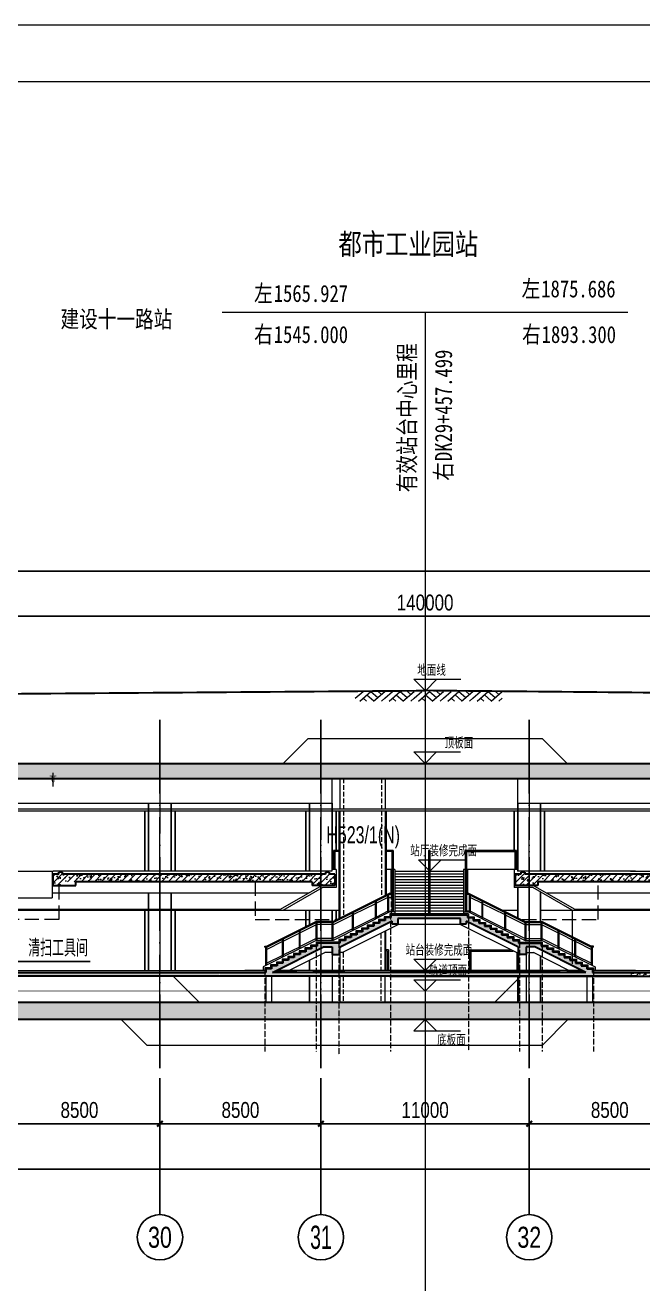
# Model space of a CAD drawing. Extents: x 4 to 13611208, y -605838 to 574722.
# Drawn here: x 13352782 to 13385392, y -360409 to -293907 of the extents above; entities that cross this region are included whole.
import ezdxf
from ezdxf.enums import TextEntityAlignment as Align

# ---------------------------------------------------------------- set-up
doc = ezdxf.new("R2010")
doc.units = 0
doc.header["$LTSCALE"] = 1000
doc.header["$MEASUREMENT"] = 0
for name, pattern in [('_虚线L', [0.375, 0.25, -0.125]), ('ACAD_ISO10W100', [18.5, 12, -3, 0.5, -3]), ('CONTINOUS', [0]), ('DASH', [0.35, 0.25, -0.1]), ('DASHDOT', [40, 30, -5, 0, -5]), ('DOTE', [2.42, 2, -0.2, 0.02, -0.2])]:
    doc.linetypes.add(name, pattern=pattern)
for name, color, linetype, lineweight in [('1-WALL-砼', 8, 'Continuous', 30), ('1-其他', 14, 'Continuous', 5), ('1-填充', 8, 'Continuous', 5), ('1-开孔', 7, 'Continuous', 5), ('1-扶梯', 8, 'Continuous', 5), ('1-标注（主体内标注）', 8, 'Continuous', 5), ('1-栏杆其他', 8, 'Continuous', 5), ('1-楼梯', 7, 'CONTINOUS', 5), ('1-离壁墙', 8, 'Continuous', 5), ('1-线路', 8, 'ACAD_ISO10W100', 5), ('1-结构梁', 8, 'Continuous', 5), ('1-装修', 8, 'Continuous', 5), ('1-预埋件', 8, 'Continuous', 5), ('COLUMN', 8, 'Continuous', 5), ('DIM_ELEV', 3, 'Continuous', 5), ('DOTE', 14, 'DOTE', 5), ('PUB_TITLE', 8, 'Continuous', 5), ('人防预埋吊钩', 1, 'CONTINOUS', 5), ('挡烟垂壁', 4, 'DASH', 5), ('玻璃', 114, 'Continuous', 5)]:
    doc.layers.add(name, color=color, linetype=linetype, lineweight=lineweight)
for name, color, linetype in [('AXIS', 3, 'Continuous'), ('AXIS_TEXT', 7, 'Continuous'), ('DIM_LEAD', 3, 'Continuous'), ('PUB_TEXT', 8, 'Continuous')]:
    doc.layers.add(name, color=color, linetype=linetype)
doc.styles.add('C', font='HZTXT_E', dxfattribs={"width": 0.7, "bigfont": 'HZTXT'})
doc.styles.add('C_T3', font='fsdb_e.shx', dxfattribs={"width": 0.8, "bigfont": 'hzdx.shx'})
doc.styles.add('COMPLEX', font='hztxt_e.shx', dxfattribs={"width": 0.6, "bigfont": 'HZTXT.shx'})
doc.styles.add('黑体', font='simhei.ttf', dxfattribs={"width": 0.8})
doc.dimstyles.new('_TCH_ARCH&&300', dxfattribs={"dimtxt": 840, "dimasz": 300, "dimexe": 300, "dimexo": 600, "dimgap": 300, "dimtad": 1, "dimdec": 0, "dimzin": 0, "dimdsep": 46, "dimtxsty": 'C_T3', "dimblk": 'ARCHTICK', "dimcen": 0.09, "dimclrd": 3, "dimclre": 3, "dimclrt": 3, "dimadec": 4, "dimazin": 2, "dimtfac": 1, "dimtdec": 0, "dimtix": 1, "dimtmove": 2, "dimatfit": 3, "dimfxl": 1, "dimtolj": 1, "dimtzin": 0, "dimarcsym": 0})
pattern_1 = [(45, (0, 0), (-530.330086, 530.330086), []), (50, (0, 0), (2151.78055, -188.2564), [225, -2475]), (355, (0, 0), (-416.254, 2256.5764), [180, -1980]), (100.4514, (179.3, -15.7), (1735.52815, 2068.31863), [191.22057, -2103.42634]), (46.1842, (0, 600), (3201.72315, -496.55704), [337.5, -3712.5]), (96.6356, (266.8, 558.6), (2803.9881, 2922.3536), [286.8309, -3155.139]), (351.1842, (0, 600), (2803.9858, 2922.3558), [270, -2970]), (21, (300, 450), (1790.72116, -1207.85667), [225, -2475]), (326, (300, 450), (729.946, 2175.45014), [180, -1980]), (71.4514, (449.2, 349.3), (2520.6679, 967.5915), [191.22057, -2103.42634]), (37.5, (0, 0), (36.479566, 998.68156), [0, -1956, 0, -2010, 0, -1987.5]), (7.5, (0, 0), (789.20861, 1183.235136), [0, -1146, 0, -1911, 0, -757.5]), (327.5, (-669, 0), (1601.46731, -67.664615), [0, -750, 0, -2340, 0, -3105]), (317.5, (-969, 0), (1749.55851, 300.31495), [0, -975, 0, -1554, 0, -2205])]
pattern_2 = [(45, (0, 0), (-176.7766953, 176.7766953), []), (50, (0, 0), (717.260183, -62.752135), [75, -825]), (355, (0, 0), (-138.751334, 752.192134), [60, -660]), (100.4514, (59.8, -5.2), (578.50938, 689.439542), [63.74019, -701.142112]), (46.1842, (0, 200), (1067.24105, -165.519014), [112.5, -1237.5]), (96.6356, (88.9, 186.2), (934.662706, 974.11787), [95.61029, -1051.713]), (351.1842, (0, 200), (934.661945, 974.1186), [90, -990]), (21, (100, 150), (596.907052, -402.61889), [75, -825]), (326, (100, 150), (243.31533, 725.150045), [60, -660]), (71.4514, (149.74, 116.45), (840.22263, 322.530497), [63.74019, -701.142112]), (37.5, (0, 0), (12.1598553, 332.893854), [0, -652, 0, -670, 0, -662.5]), (7.5, (0, 0), (263.069537, 394.411712), [0, -382, 0, -637, 0, -252.5]), (327.5, (-223, 0), (533.822436, -22.554872), [0, -250, 0, -780, 0, -1035]), (317.5, (-323, 0), (583.18617, 100.104982), [0, -325, 0, -518, 0, -735])]

# ---------------------------------------------------------------- blocks, each defined once
blk = doc.blocks.new('A$C16B82DF2')
at = {"layer": '1-预埋件'}
blk.add_line((175, 0), (175, 734), dxfattribs=at)
at = {"layer": '人防预埋吊钩', "ltscale": 0.025}
blk.add_lwpolyline([(349, 561, 30, 30, 0), (230, 561, 30, 30, 0), (230, 287, 25, 25, -1), (119, 287, 30, 30, 0), (119, 561, 30, 30, 0), (0, 561, 30, 30, 0)], format="xyseb", dxfattribs=at)
blk = doc.blocks.new('_ArchTick')
at = {"color": 0, "linetype": 'ByBlock', "const_width": 0.4}
blk.add_lwpolyline([(-0.5, -0.5), (0.5, 0.5)], dxfattribs=at)
blk = doc.blocks.new('*D1400')
at = {"layer": 'AXIS', "color": 3, "lineweight": -2}
for p, q in [((13121697, -329857), (13121697, -322460)), ((13473697, -329857), (13473697, -322460)), ((13121697, -322760), (13473697, -322760))]:
    blk.add_line(p, q, dxfattribs=at)
at = {"layer": 'AXIS', "color": 3, "lineweight": -2, "xscale": 300, "yscale": 300, "zscale": 300, "rotation": 180}
blk.add_blockref('_ArchTick', (13121697, -322760), dxfattribs=at)
at = {"layer": 'AXIS', "color": 3, "lineweight": -2, "xscale": 300, "yscale": 300, "zscale": 300}
blk.add_blockref('_ArchTick', (13473697, -322760), dxfattribs=at)
at = {"layer": 'AXIS', "color": 3, "insert": (13297697, -322040), "char_height": 840, "attachment_point": 5, "style": 'C_T3'}
blk.add_mtext('\\A1;352000', dxfattribs=at)
blk = doc.blocks.new('*D1406')
at = {"layer": 'AXIS', "color": 3, "lineweight": -2}
for p, q in [((13303897, -330457), (13303897, -324838)), ((13303897, -325138), (13443897, -325138)), ((13443897, -330457), (13443897, -324838))]:
    blk.add_line(p, q, dxfattribs=at)
at = {"layer": 'AXIS', "color": 3, "lineweight": -2, "xscale": 300, "yscale": 300, "zscale": 300, "rotation": 180}
blk.add_blockref('_ArchTick', (13303897, -325138), dxfattribs=at)
at = {"layer": 'AXIS', "color": 3, "lineweight": -2, "xscale": 300, "yscale": 300, "zscale": 300}
blk.add_blockref('_ArchTick', (13443897, -325138), dxfattribs=at)
at = {"layer": 'AXIS', "color": 3, "insert": (13373897, -324418), "char_height": 840, "attachment_point": 5, "style": 'C_T3'}
blk.add_mtext('\\A1;140000', dxfattribs=at)
blk = doc.blocks.new('*D1437')
at = {"layer": 'AXIS', "color": 3, "lineweight": -2}
for p, q in [((13351397, -350149), (13351397, -352249)), ((13359897, -350149), (13359897, -352249)), ((13351397, -351949), (13359897, -351949))]:
    blk.add_line(p, q, dxfattribs=at)
at = {"layer": 'AXIS', "color": 3, "lineweight": -2, "xscale": 300, "yscale": 300, "zscale": 300, "rotation": 180}
blk.add_blockref('_ArchTick', (13351397, -351949), dxfattribs=at)
at = {"layer": 'AXIS', "color": 3, "lineweight": -2, "xscale": 300, "yscale": 300, "zscale": 300}
blk.add_blockref('_ArchTick', (13359897, -351949), dxfattribs=at)
at = {"layer": 'AXIS', "color": 3, "insert": (13355647, -351229), "char_height": 840, "attachment_point": 5, "style": 'C_T3'}
blk.add_mtext('\\A1;8500', dxfattribs=at)
blk = doc.blocks.new('*D1438')
at = {"layer": 'AXIS', "color": 3, "lineweight": -2}
for p, q in [((13359897, -350149), (13359897, -352249)), ((13368397, -350149), (13368397, -352249)), ((13359897, -351949), (13368397, -351949))]:
    blk.add_line(p, q, dxfattribs=at)
at = {"layer": 'AXIS', "color": 3, "lineweight": -2, "xscale": 300, "yscale": 300, "zscale": 300, "rotation": 180}
blk.add_blockref('_ArchTick', (13359897, -351949), dxfattribs=at)
at = {"layer": 'AXIS', "color": 3, "lineweight": -2, "xscale": 300, "yscale": 300, "zscale": 300}
blk.add_blockref('_ArchTick', (13368397, -351949), dxfattribs=at)
at = {"layer": 'AXIS', "color": 3, "insert": (13364147, -351229), "char_height": 840, "attachment_point": 5, "style": 'C_T3'}
blk.add_mtext('\\A1;8500', dxfattribs=at)
blk = doc.blocks.new('*D1439')
at = {"layer": 'AXIS', "color": 3, "lineweight": -2}
for p, q in [((13368397, -350149), (13368397, -352249)), ((13379397, -350149), (13379397, -352249)), ((13368397, -351949), (13379397, -351949))]:
    blk.add_line(p, q, dxfattribs=at)
at = {"layer": 'AXIS', "color": 3, "lineweight": -2, "xscale": 300, "yscale": 300, "zscale": 300, "rotation": 180}
blk.add_blockref('_ArchTick', (13368397, -351949), dxfattribs=at)
at = {"layer": 'AXIS', "color": 3, "lineweight": -2, "xscale": 300, "yscale": 300, "zscale": 300}
blk.add_blockref('_ArchTick', (13379397, -351949), dxfattribs=at)
at = {"layer": 'AXIS', "color": 3, "insert": (13373897, -351229), "char_height": 840, "attachment_point": 5, "style": 'C_T3'}
blk.add_mtext('\\A1;11000', dxfattribs=at)
blk = doc.blocks.new('*D1440')
at = {"layer": 'AXIS', "color": 3, "lineweight": -2}
for p, q in [((13379397, -350149), (13379397, -352249)), ((13387897, -350149), (13387897, -352249)), ((13379397, -351949), (13387897, -351949))]:
    blk.add_line(p, q, dxfattribs=at)
at = {"layer": 'AXIS', "color": 3, "lineweight": -2, "xscale": 300, "yscale": 300, "zscale": 300, "rotation": 180}
blk.add_blockref('_ArchTick', (13379397, -351949), dxfattribs=at)
at = {"layer": 'AXIS', "color": 3, "lineweight": -2, "xscale": 300, "yscale": 300, "zscale": 300}
blk.add_blockref('_ArchTick', (13387897, -351949), dxfattribs=at)
at = {"layer": 'AXIS', "color": 3, "insert": (13383647, -351229), "char_height": 840, "attachment_point": 5, "style": 'C_T3'}
blk.add_mtext('\\A1;8500', dxfattribs=at)
blk = doc.blocks.new('*D1453')
at = {"layer": 'AXIS', "color": 3, "lineweight": -2}
for p, q in [((13121697, -350149), (13121697, -354649)), ((13473697, -350149), (13473697, -354649)), ((13121697, -354349), (13473697, -354349))]:
    blk.add_line(p, q, dxfattribs=at)
at = {"layer": 'AXIS', "color": 3, "lineweight": -2, "xscale": 300, "yscale": 300, "zscale": 300, "rotation": 180}
blk.add_blockref('_ArchTick', (13121697, -354349), dxfattribs=at)
at = {"layer": 'AXIS', "color": 3, "lineweight": -2, "xscale": 300, "yscale": 300, "zscale": 300}
blk.add_blockref('_ArchTick', (13473697, -354349), dxfattribs=at)
at = {"layer": 'AXIS', "color": 3, "insert": (13297697, -353629), "char_height": 840, "attachment_point": 5, "style": 'C_T3'}
blk.add_mtext('\\A1;352000', dxfattribs=at)
blk = doc.blocks.new('_AXISO')
blk.add_circle((0, 0), 0.5)
at = {"layer": 'AXIS_TEXT', "style": 'COMPLEX', "width": 1.041667}
blk.add_attdef('A', text='', height=0.56, dxfattribs=at).set_placement((-0.25, -0.28), (0.25, -0.28), align=Align.FIT)
blk = doc.blocks.new('$LinePat$素土夯实')
at = {"color": 0}
for p, q in [((0, -210), (210, 0)), ((120, -300), (420, 0)), ((420, 0), (608, -188)), ((495, -300), (795, 0)), ((615, 0), (705, -90)), ((210, -210), (300, -300)), ((315, -105), (502, -293)), ((705, -300), (795, -210))]:
    blk.add_line(p, q, dxfattribs=at)

msp = doc.modelspace()

# ---------------------------------------------------------------- hatches: boundary and pattern name
at = {"layer": '1-填充'}
h = msp.add_hatch(dxfattribs=at)
h.set_pattern_fill('钢筋混凝土', color=256, scale=100, style=0)
h.set_pattern_definition(pattern_2)
h.paths.add_polyline_path([(13472857.3, -332911.1), (13231757.3, -332911.1), (13231757.3, -333711.1), (13472857.3, -333711.1)])
h = msp.add_hatch(dxfattribs=at)
h.set_pattern_fill('钢筋混凝土', color=256, scale=300, style=0)
h.set_pattern_definition(pattern_1)
h.paths.add_polyline_path([(13354215.1, -338759.1), (13354017.2, -338759.1), (13354017.2, -338659.1), (13354215.1, -338659.1)])
h = msp.add_hatch(dxfattribs=at)
h.set_pattern_fill('钢筋混凝土', color=256, scale=100, style=0)
h.set_pattern_definition(pattern_2)
h.paths.add_polyline_path([(13354257.3, -338761.1), (13354257.3, -339361.1), (13354717.3, -339361.1), (13354717.3, -339161.1), (13359857.3, -339161.1), (13359857.3, -338761.1)])
h = msp.add_hatch(dxfattribs=at)
h.set_pattern_fill('钢筋混凝土', color=256, scale=100, style=0)
h.set_pattern_definition(pattern_2)
h.paths.add_polyline_path([(13354757.3, -338761.1), (13354559.4, -338761.1), (13354559.4, -338661.1), (13354757.3, -338661.1)])
h = msp.add_hatch(dxfattribs=at)
h.set_pattern_fill('钢筋混凝土', color=256, scale=100, style=0)
h.set_pattern_definition(pattern_2)
h.paths.add_polyline_path([(13359897.3, -339161.1), (13364385.4, -339161.1), (13364385.4, -338761.1), (13359897.3, -338761.1)])
h = msp.add_hatch(dxfattribs=at)
h.set_pattern_fill('钢筋混凝土', color=256, scale=100, style=0)
h.set_pattern_definition(pattern_2)
h.paths.add_polyline_path([(13368527.3, -338761.1), (13364385.4, -338761.1), (13364385.4, -339161.1), (13367937.3, -339161.1), (13367937.3, -339361.1), (13368537.3, -339361.1)])
edge = h.paths.add_edge_path()
edge.add_arc((13369087.8, -338333.4), 430.6, 263.403649, 276.596351, ccw=False)
edge.add_line((13369038.4, -338761.1), (13368527.3, -338761.1))
edge.add_line((13368527.3, -338761.1), (13368537.3, -339361.1))
edge.add_line((13368537.3, -339361.1), (13369137.3, -339361.1))
edge.add_line((13369137.3, -339361.1), (13369137.3, -338761.1))
h = msp.add_hatch(dxfattribs=at)
h.set_pattern_fill('钢筋混凝土', color=256, scale=100, style=0)
h.set_pattern_definition(pattern_2)
h.paths.add_polyline_path([(13368637.3, -338661.1), (13368837.3, -338661.1), (13368837.3, -338761.1), (13368637.3, -338761.1)])
h = msp.add_hatch(dxfattribs=at)
h.set_pattern_fill('钢筋混凝土', color=256, scale=100, style=0)
h.set_pattern_definition(pattern_2)
h.paths.add_polyline_path([(13384998.8, -339161.1), (13384998.8, -338761.1), (13378657.3, -338761.1), (13378657.3, -339361.1), (13379907.3, -339361.1), (13379907.3, -339161.1)])
h = msp.add_hatch(dxfattribs=at)
h.set_pattern_fill('钢筋混凝土', color=256, scale=300, style=0)
h.set_pattern_definition(pattern_1)
h.paths.add_polyline_path([(13379157.2, -338659.1), (13378957.2, -338659.1), (13378957.2, -338759.1), (13379157.2, -338759.1)])
h = msp.add_hatch(dxfattribs=at)
h.set_pattern_fill('钢筋混凝土', color=256, scale=100, style=0)
h.set_pattern_definition(pattern_2)
h.paths.add_polyline_path([(13379157.3, -338661.1), (13378957.3, -338661.1), (13378957.3, -338761.1), (13379157.3, -338761.1)])
h = msp.add_hatch(dxfattribs=at)
h.set_pattern_fill('钢筋混凝土', color=256, scale=100, style=0)
h.set_pattern_definition(pattern_2)
h.paths.add_polyline_path([(13387897.3, -339161.1), (13387897.3, -338761.1), (13384748.8, -338761.1), (13384748.8, -339161.1)])
h = msp.add_hatch(dxfattribs=at)
h.set_pattern_fill('钢筋混凝土', color=256, scale=100, style=0)
h.set_pattern_definition(pattern_2)
h.paths.add_polyline_path([(13379232.3, -342611.1), (13379685.1, -342611.1), (13382385.1, -343961.1), (13382732.3, -343961.1), (13382732.3, -343761.1), (13382432.3, -343761.1), (13382432.3, -343611.1), (13382132.3, -343611.1), (13382132.3, -343461.1), (13381832.3, -343461.1), (13381832.3, -343311.1), (13381532.3, -343311.1), (13381532.3, -343161.1), (13381232.3, -343161.1), (13381232.3, -343011.1), (13380932.3, -343011.1), (13380932.3, -342861.1), (13380632.3, -342861.1), (13380632.3, -342711.1), (13380332.3, -342711.1), (13380332.3, -342561.1), (13380032.3, -342561.1), (13380032.3, -342411.1), (13378832.3, -342411.1), (13378832.3, -342261.1), (13378532.3, -342261.1), (13378532.3, -342111.1), (13378232.3, -342111.1), (13378232.3, -341961.1), (13377932.3, -341961.1), (13377932.3, -341811.1), (13377632.3, -341811.1), (13377632.3, -341661.1), (13377332.3, -341661.1), (13377332.3, -341511.1), (13377032.3, -341511.1), (13377032.3, -341361.1), (13376732.3, -341361.1), (13376732.3, -341211.1), (13376432.3, -341211.1), (13376432.3, -341061.1), (13376132.3, -341061.1), (13376132.3, -340911.1), (13372092.3, -340911.1), (13372092.3, -341061.1), (13371792.3, -341061.1), (13371792.3, -341211.1), (13371492.3, -341211.1), (13371492.3, -341361.1), (13371192.3, -341361.1), (13371192.3, -341511.1), (13370892.3, -341511.1), (13370892.3, -341661.1), (13370592.3, -341661.1), (13370592.3, -341811.1), (13370292.3, -341811.1), (13370292.3, -341961.1), (13369992.3, -341961.1), (13369992.3, -342111.1), (13369692.3, -342111.1), (13369692.3, -342261.1), (13369392.3, -342261.1), (13369392.3, -342411.1), (13368192.3, -342411.1), (13368192.3, -342561.1), (13367892.3, -342561.1), (13367892.3, -342711.1), (13367592.3, -342711.1), (13367592.3, -342861.1), (13367292.3, -342861.1), (13367292.3, -343011.1), (13366992.3, -343011.1), (13366992.3, -343161.1), (13366692.3, -343161.1), (13366692.3, -343311.1), (13366392.3, -343311.1), (13366392.3, -343461.1), (13366092.3, -343461.1), (13366092.3, -343611.1), (13365792.3, -343611.1), (13365792.3, -343761.1), (13365492.3, -343761.1), (13365492.3, -343961.1), (13365839.5, -343961.1), (13368539.5, -342611.1), (13368992.3, -342611.1), (13368992.3, -343011.1), (13369392.3, -343011.1), (13369392.3, -342611.1), (13369439.5, -342611.1), (13372162.3, -341249.7), (13372162.3, -341411.1), (13372462.3, -341411.1), (13372462.3, -341111.1), (13375762.3, -341111.1), (13375762.3, -341411.1), (13376062.3, -341411.1), (13376062.3, -341249.7), (13378785.1, -342611.1), (13378832.3, -342611.1), (13378832.3, -343011.1), (13379232.3, -343011.1)])
h = msp.add_hatch(dxfattribs=at)
h.set_pattern_fill('钢筋混凝土', color=256, scale=100, style=0)
h.set_pattern_definition(pattern_2)
h.paths.add_polyline_path([(13343526.8, -343961.1), (13343526.8, -344161.1), (13363009.7, -344161.1), (13363009.7, -343961.1)])
h = msp.add_hatch(dxfattribs=at)
h.set_pattern_fill('钢筋混凝土', color=256, scale=100, style=0)
h.set_pattern_definition(pattern_2)
h.paths.add_polyline_path([(13384770.2, -343961.1), (13382767.3, -343961.1), (13371817.3, -343961.1), (13365874.5, -343961.1), (13363049.7, -343961.1), (13363049.7, -344161.1), (13369217.3, -344161.1), (13384770.2, -344161.1)])
h = msp.add_hatch(dxfattribs=at)
h.set_pattern_fill('钢筋混凝土', color=256, scale=100, style=0)
h.set_pattern_definition(pattern_2)
h.paths.add_polyline_path([(13396397.3, -344161.1), (13396397.3, -343961.1), (13384770.2, -343961.1), (13384770.2, -344161.1)])
h = msp.add_hatch(dxfattribs=at)
h.set_pattern_fill('钢筋混凝土', color=256, scale=100, style=0)
h.set_pattern_definition(pattern_2)
h.paths.add_polyline_path([(13460397.3, -345551.1), (13262797.3, -345551.1), (13262797.3, -346451.1), (13458152, -346451.1), (13459197.3, -347931.1), (13465797.3, -347931.1), (13465797.3, -349551.1), (13472897.3, -349551.1), (13472897.3, -348251.1), (13472397.3, -348551.1), (13467297.3, -348551.1), (13466797.3, -348251.1), (13466797.3, -346931.1), (13460397.3, -346931.1)])

# ---------------------------------------------------------------- linework, layer by layer
at = {"color": 0, "const_width": 100}
for points in [[(13170347.3, -330619.1), (13373897.3, -329071.1)], [(13475255.6, -330011.1), (13473697.3, -330011.1), (13373897.3, -329058.6)]]:
    msp.add_lwpolyline(points, dxfattribs=at)
at = {"layer": '1-WALL-砼'}
for p, q in [((13231797.3, -332911.1), (13473697.3, -332911.1)), ((13230197.3, -333711.1), (13472897.3, -333711.1)), ((13354257.3, -339361.1), (13354257.3, -338761.1)), ((13354557.3, -338761.1), (13354257.3, -338761.1)), ((13354557.3, -338761.1), (13354557.3, -338661.1)), ((13354757.3, -338661.1), (13354557.3, -338661.1)), ((13354757.3, -338761.1), (13354757.3, -338661.1)), ((13368637.3, -338761.1), (13354757.3, -338761.1)), ((13355457.3, -339361.1), (13355457.3, -339161.1)), ((13367937.3, -339161.1), (13355457.3, -339161.1)), ((13367937.3, -339161.1), (13367937.3, -339361.1)), ((13368837.3, -338661.1), (13368637.3, -338661.1)), ((13368637.3, -338661.1), (13368637.3, -338761.1)), ((13368837.3, -338661.1), (13368837.3, -338761.1)), ((13369137.3, -338761.1), (13368837.3, -338761.1)), ((13369137.3, -338761.1), (13369137.3, -339361.1)), ((13378957.3, -338761.1), (13378657.3, -338761.1)), ((13378657.3, -338761.1), (13378657.3, -339361.1)), ((13379157.3, -338661.1), (13378957.3, -338661.1)), ((13378957.3, -338661.1), (13378957.3, -338761.1)), ((13379157.3, -338661.1), (13379157.3, -338761.1)), ((13384998.8, -338761.1), (13379157.3, -338761.1)), ((13387897.3, -339161.1), (13379857.3, -339161.1)), ((13379857.3, -339161.1), (13379857.3, -339361.1)), ((13394037.3, -338761.1), (13384748.8, -338761.1)), ((13354257.3, -339361.1), (13355457.3, -339361.1)), ((13369137.3, -339361.1), (13367937.3, -339361.1)), ((13379857.3, -339361.1), (13378657.3, -339361.1)), ((13372092.3, -341061.1), (13371792.3, -341061.1)), ((13371792.3, -341061.1), (13371792.3, -341211.1)), ((13372092.3, -340911.1), (13376132.3, -340911.1)), ((13372092.3, -340911.1), (13372092.3, -341061.1)), ((13375762.3, -341111.1), (13372462.3, -341111.1)), ((13372462.3, -341111.1), (13372462.3, -341411.1)), ((13375762.3, -341411.1), (13375762.3, -341111.1)), ((13376132.3, -340911.1), (13376132.3, -341061.1)), ((13376132.3, -341061.1), (13376432.3, -341061.1)), ((13376432.3, -341061.1), (13376432.3, -341211.1)), ((13372162.3, -341249.7), (13369439.5, -342611.1)), ((13370592.3, -341811.1), (13370292.3, -341811.1)), ((13370292.3, -341811.1), (13370292.3, -341961.1)), ((13370892.3, -341661.1), (13370592.3, -341661.1)), ((13370592.3, -341661.1), (13370592.3, -341811.1)), ((13371192.3, -341511.1), (13370892.3, -341511.1)), ((13370892.3, -341511.1), (13370892.3, -341661.1)), ((13371492.3, -341361.1), (13371192.3, -341361.1)), ((13371192.3, -341361.1), (13371192.3, -341511.1)), ((13371792.3, -341211.1), (13371492.3, -341211.1)), ((13371492.3, -341211.1), (13371492.3, -341361.1)), ((13372162.3, -341411.1), (13372162.3, -341249.7)), ((13372462.3, -341411.1), (13372162.3, -341411.1)), ((13376062.3, -341411.1), (13375762.3, -341411.1)), ((13378785.1, -342611.1), (13376062.3, -341249.7)), ((13376062.3, -341249.7), (13376062.3, -341411.1)), ((13376432.3, -341211.1), (13376732.3, -341211.1)), ((13376732.3, -341211.1), (13376732.3, -341361.1)), ((13376732.3, -341361.1), (13377032.3, -341361.1)), ((13377032.3, -341361.1), (13377032.3, -341511.1)), ((13377032.3, -341511.1), (13377332.3, -341511.1)), ((13377332.3, -341511.1), (13377332.3, -341661.1)), ((13377332.3, -341661.1), (13377632.3, -341661.1)), ((13377632.3, -341661.1), (13377632.3, -341811.1)), ((13377632.3, -341811.1), (13377932.3, -341811.1)), ((13377932.3, -341811.1), (13377932.3, -341961.1)), ((13369392.3, -342411.1), (13368192.3, -342411.1)), ((13368192.3, -342411.1), (13368192.3, -342561.1)), ((13369692.3, -342261.1), (13369392.3, -342261.1)), ((13369392.3, -342261.1), (13369392.3, -342411.1)), ((13369992.3, -342111.1), (13369692.3, -342111.1)), ((13369692.3, -342111.1), (13369692.3, -342261.1)), ((13370292.3, -341961.1), (13369992.3, -341961.1)), ((13369992.3, -341961.1), (13369992.3, -342111.1)), ((13377932.3, -341961.1), (13378232.3, -341961.1)), ((13378232.3, -341961.1), (13378232.3, -342111.1)), ((13378232.3, -342111.1), (13378532.3, -342111.1)), ((13378532.3, -342111.1), (13378532.3, -342261.1)), ((13378532.3, -342261.1), (13378832.3, -342261.1)), ((13378832.3, -342261.1), (13378832.3, -342411.1)), ((13378832.3, -342411.1), (13380032.3, -342411.1)), ((13380032.3, -342411.1), (13380032.3, -342561.1)), ((13365839.5, -343961.1), (13368539.5, -342611.1)), ((13367292.3, -343011.1), (13366992.3, -343011.1)), ((13366992.3, -343011.1), (13366992.3, -343161.1)), ((13367592.3, -342861.1), (13367292.3, -342861.1)), ((13367292.3, -342861.1), (13367292.3, -343011.1)), ((13367892.3, -342711.1), (13367592.3, -342711.1)), ((13367592.3, -342711.1), (13367592.3, -342861.1)), ((13368192.3, -342561.1), (13367892.3, -342561.1)), ((13367892.3, -342561.1), (13367892.3, -342711.1)), ((13368539.5, -342611.1), (13368992.3, -342611.1)), ((13368992.3, -342611.1), (13368992.3, -343011.1)), ((13368992.3, -343011.1), (13369392.3, -343011.1)), ((13369392.3, -343011.1), (13369392.3, -342611.1)), ((13369392.3, -342611.1), (13369439.5, -342611.1)), ((13378832.3, -342611.1), (13378785.1, -342611.1)), ((13378832.3, -343011.1), (13378832.3, -342611.1)), ((13379232.3, -343011.1), (13378832.3, -343011.1)), ((13379685.1, -342611.1), (13379232.3, -342611.1)), ((13379232.3, -342611.1), (13379232.3, -343011.1)), ((13382385.1, -343961.1), (13379685.1, -342611.1)), ((13380032.3, -342561.1), (13380332.3, -342561.1)), ((13380332.3, -342561.1), (13380332.3, -342711.1)), ((13380332.3, -342711.1), (13380632.3, -342711.1)), ((13380632.3, -342711.1), (13380632.3, -342861.1)), ((13380632.3, -342861.1), (13380932.3, -342861.1)), ((13380932.3, -342861.1), (13380932.3, -343011.1)), ((13380932.3, -343011.1), (13381232.3, -343011.1)), ((13381232.3, -343011.1), (13381232.3, -343161.1)), ((13365792.3, -343761.1), (13365492.3, -343761.1)), ((13365492.3, -343761.1), (13365492.3, -343961.1)), ((13366092.3, -343611.1), (13365792.3, -343611.1)), ((13365792.3, -343611.1), (13365792.3, -343761.1)), ((13366392.3, -343461.1), (13366092.3, -343461.1)), ((13366092.3, -343461.1), (13366092.3, -343611.1)), ((13366692.3, -343311.1), (13366392.3, -343311.1)), ((13366392.3, -343311.1), (13366392.3, -343461.1)), ((13366992.3, -343161.1), (13366692.3, -343161.1)), ((13366692.3, -343161.1), (13366692.3, -343311.1)), ((13381232.3, -343161.1), (13381532.3, -343161.1)), ((13381532.3, -343161.1), (13381532.3, -343311.1)), ((13381532.3, -343311.1), (13381832.3, -343311.1)), ((13381832.3, -343311.1), (13381832.3, -343461.1)), ((13381832.3, -343461.1), (13382132.3, -343461.1)), ((13382132.3, -343461.1), (13382132.3, -343611.1)), ((13382132.3, -343611.1), (13382432.3, -343611.1)), ((13382432.3, -343611.1), (13382432.3, -343761.1)), ((13382432.3, -343761.1), (13382732.3, -343761.1)), ((13382732.3, -343761.1), (13382732.3, -343961.1)), ((13343326.8, -343961.1), (13365492.3, -343961.1)), ((13369217.3, -344161.1), (13343526.8, -344161.1)), ((13384998.8, -344161.1), (13364385.4, -344161.1)), ((13382385.1, -343961.1), (13365839.5, -343961.1)), ((13372017.3, -344161.1), (13407860.4, -344161.1)), ((13369217.3, -345551.1), (13343425.8, -345551.1)), ((13404897.3, -345551.1), (13369217.3, -345551.1)), ((13458152, -346451.1), (13262797.3, -346451.1))]:
    msp.add_line(p, q, dxfattribs=at)
msp.add_lwpolyline([(13382732.3, -343961.1), (13407990.4, -343961.1), (13403190.4, -341561.1), (13402872.3, -341561.1)], dxfattribs=at)
at = {"layer": '1-开孔', "linetype": '_虚线L', "ltscale": 0.3}
for p, q in [((13372147.3, -338511.1), (13372147.3, -340761.1)), ((13376077.3, -338511.1), (13376077.3, -340761.1))]:
    msp.add_line(p, q, dxfattribs=at)
at = {"layer": '1-扶梯'}
for p, q in [((13369397.3, -333711.1), (13369397.3, -335311.1)), ((13371797.3, -333711.1), (13371797.3, -335311.1)), ((13371797.3, -333711.1), (13371797.3, -335311.1)), ((13369397.3, -335411.1), (13369397.3, -341083.6)), ((13371797.3, -335411.1), (13371797.3, -339883.6)), ((13348958.3, -338611.1), (13354257.3, -338611.1)), ((13354207.3, -338611.1), (13354207.3, -340011.1)), ((13349513.4, -340011.1), (13354207.3, -340011.1)), ((13371762.3, -341810.2), (13371762.3, -343861.1)), ((13371762.3, -344161.1), (13371762.3, -345551.1))]:
    msp.add_line(p, q, dxfattribs=at)
at = {"layer": '1-扶梯', "linetype": 'DASH'}
for p, q in [((13369597.3, -333711.1), (13369597.3, -335311.1)), ((13371597.3, -333711.1), (13371597.3, -335311.1)), ((13369597.3, -335411.1), (13369597.3, -340983.6)), ((13371597.3, -335411.1), (13371597.3, -339983.6)), ((13371562.3, -341910.2), (13371562.3, -343861.1)), ((13369562.3, -342910.2), (13369562.3, -343861.1)), ((13369562.3, -344161.1), (13369562.3, -345551.1)), ((13371562.3, -344161.1), (13371562.3, -345551.1))]:
    msp.add_line(p, q, dxfattribs=at)
at = {"layer": '1-标注（主体内标注）', "linetype": 'DASHDOT', "ltscale": 0.01}
for p, q in [((13372127.3, -340911.1), (13372127.3, -339599.9)), ((13372077.3, -340861.1), (13372077.3, -348126.2)), ((13376182.3, -340936.1), (13376182.3, -348126.2)), ((13369342.3, -342361.1), (13369342.3, -348326.2)), ((13378882.3, -342361.1), (13378882.3, -348126.2)), ((13380082.3, -342465), (13380082.3, -348126.2)), ((13368142.3, -342511.1), (13368142.3, -348126.2)), ((13365442.3, -343861.1), (13365442.3, -348126.2)), ((13382782.3, -343861.1), (13382782.3, -348126.2))]:
    msp.add_line(p, q, dxfattribs=at)
at = {"layer": '1-栏杆其他'}
for p, q in [((13369067.3, -337511.1), (13369067.3, -338511.1)), ((13369137.3, -337511.1), (13369067.3, -337511.1)), ((13369137.3, -337571.1), (13369067.3, -337571.1)), ((13369137.3, -337511.1), (13369137.3, -338511.1)), ((13369347.3, -337511.1), (13369137.3, -337511.1)), ((13369347.3, -337571.1), (13369137.3, -337571.1)), ((13372217.3, -337511.1), (13371822.3, -337511.1)), ((13372217.3, -337571.1), (13371822.3, -337571.1)), ((13372147.3, -337571.1, 0), (13372147.3, -340761.1)), ((13372217.3, -337511.1, 0), (13372217.3, -340761.1)), ((13374147.3, -337511.1), (13374077.3, -337511.1)), ((13374077.3, -337511.1, 0), (13374077.3, -340861.1)), ((13374147.3, -337571.1, 0), (13374077.3, -337571.1)), ((13374147.3, -337511.1), (13374147.3, -340861.1)), ((13378657.3, -337511.1), (13376007.3, -337511.1)), ((13376007.3, -337511.1), (13376007.3, -340761.1)), ((13376007.3, -337571.1), (13378657.3, -337571.1)), ((13376077.3, -337571.1), (13376077.3, -340761.1)), ((13378727.3, -337511.1), (13378657.3, -337511.1)), ((13378657.3, -338511.1), (13378657.3, -337511.1)), ((13378657.3, -337571.1), (13378727.3, -337571.1)), ((13378727.3, -338511.1), (13378727.3, -337511.1)), ((13372042.3, -339761.1), (13369042.3, -341261.1)), ((13372056.5, -339821.1), (13369056.5, -341321.1)), ((13372042.3, -339761.1), (13372217.3, -339761.1, 0)), ((13372042.3, -339761.1), (13372112.3, -339761.1)), ((13372056.5, -339821.1), (13372162.3, -339821.1)), ((13372092.3, -339821.1), (13372217.3, -339821.1)), ((13376007.3, -339761.1), (13376182.3, -339761.1)), ((13376007.3, -339821.1), (13376168.2, -339821.1)), ((13376168.2, -339821.1), (13379168.2, -341321.1)), ((13376182.3, -339761.1), (13379182.3, -341261.1)), ((13371272.3, -340325), (13370122.3, -340900)), ((13371272.3, -341146.1), (13371272.3, -340213.2)), ((13371928.6, -339996.9), (13371322.3, -340300)), ((13371322.3, -341121.1), (13371322.3, -340188.2)), ((13371928.6, -340818), (13371928.6, -339885.1)), ((13371978.6, -340793), (13371978.6, -339860.1)), ((13371978.6, -340001.1), (13372147.3, -340001.1)), ((13376246.1, -340793), (13376246.1, -339860.1)), ((13376296.1, -340818), (13376296.1, -339885.1)), ((13376296.1, -339996.9), (13376902.3, -340300)), ((13376902.3, -341121.1), (13376902.3, -340188.2)), ((13376952.3, -341146.1), (13376952.3, -340213.2)), ((13376952.3, -340325), (13378102.3, -340900)), ((13370072.3, -340925), (13369042.3, -341440)), ((13370072.3, -341746.1), (13370072.3, -340813.2)), ((13370122.3, -341721.1), (13370122.3, -340788.2)), ((13371272.3, -341056.1), (13370122.3, -341631.1)), ((13371928.6, -340727.9), (13371322.3, -341031.1)), ((13371978.6, -340721.1), (13372147.3, -340721.1)), ((13376246.1, -340721.1), (13376077.3, -340721.1)), ((13376296.1, -340727.9), (13376902.3, -341031.1)), ((13376952.3, -341056.1), (13378102.3, -341631.1)), ((13378102.3, -341721.1), (13378102.3, -340788.2)), ((13378152.3, -341746.1), (13378152.3, -340813.2)), ((13378152.3, -340925), (13379182.3, -341440)), ((13368142.3, -341261.1), (13365542.3, -342561.1)), ((13368156.5, -341321.1), (13365556.5, -342621.1)), ((13367257.3, -342703.6), (13367257.3, -341770.7)), ((13368142.3, -341440), (13367307.3, -341857.5)), ((13367307.3, -342678.6), (13367307.3, -341745.7)), ((13369042.3, -341261.1), (13368142.3, -341261.1)), ((13368142.3, -342261.1), (13368142.3, -341328.2)), ((13369056.5, -341321.1), (13368156.5, -341321.1)), ((13368192.3, -342261.1), (13368192.3, -341321.1)), ((13368992.3, -341421.1), (13368192.3, -341421.1)), ((13368992.3, -342261.1), (13368992.3, -341321.1)), ((13369042.3, -342261.1), (13369042.3, -341321.1)), ((13370072.3, -341656.1), (13369042.3, -342171.1)), ((13378152.3, -341656.1), (13379182.3, -342171.1)), ((13379168.2, -341321.1), (13380068.2, -341321.1)), ((13379182.3, -341261.1), (13380082.3, -341261.1)), ((13379182.3, -342261.1), (13379182.3, -341321.1)), ((13379232.3, -342261.1), (13379232.3, -341321.1)), ((13379232.3, -341421.1), (13380032.3, -341421.1)), ((13380032.3, -342261.1), (13380032.3, -341321.1)), ((13380068.2, -341321.1), (13382668.2, -342621.1)), ((13380082.3, -341261.1), (13382682.3, -342561.1)), ((13380082.3, -342261.1), (13380082.3, -341328.2)), ((13380082.3, -341440), (13380917.3, -341857.5)), ((13380917.3, -342678.6), (13380917.3, -341745.7)), ((13380967.3, -342703.6), (13380967.3, -341770.7)), ((13366372.3, -342325), (13365542.3, -342740)), ((13366372.3, -343146.1), (13366372.3, -342213.2)), ((13367257.3, -341882.5), (13366422.3, -342300)), ((13366422.3, -343121.1), (13366422.3, -342188.2)), ((13368142.2, -342171.1), (13367307.3, -342588.6)), ((13368992.3, -342171.1), (13368192.3, -342171.1)), ((13379232.3, -342171.1), (13380032.3, -342171.1)), ((13380082.5, -342171.1), (13380917.3, -342588.6)), ((13380967.3, -341882.5), (13381802.3, -342300)), ((13381802.3, -343121.1), (13381802.3, -342188.2)), ((13381852.3, -343146.1), (13381852.3, -342213.2)), ((13381852.3, -342325), (13382682.3, -342740)), ((13365442.3, -342621.1), (13365442.3, -342561.1)), ((13365442.3, -342561.1), (13365542.3, -342561.1)), ((13365442.3, -342621.1), (13365556.5, -342621.1)), ((13365492.3, -343586.1), (13365492.3, -342621.1)), ((13365542.3, -343561.1), (13365542.3, -342621.1)), ((13366372.3, -343056.1), (13365542.3, -343471.1)), ((13367257.3, -342613.6), (13366422.3, -343031.1)), ((13371962.3, -342761.1), (13371812.3, -342761.1)), ((13371902.3, -342821.1), (13371812.3, -342821.1)), ((13371902.3, -342821.1), (13371902.3, -343861.1)), ((13371962.3, -342761.1), (13371962.3, -343861.1)), ((13376247.3, -342761.1), (13376247.3, -343861.1)), ((13376247.3, -342761.1), (13376307.3, -342761.1)), ((13376307.3, -342761.1), (13378414.3, -342761.1)), ((13376317.3, -342761.1), (13376317.3, -343861.1)), ((13376317.3, -342831.1), (13378554.3, -342831.1)), ((13380967.3, -342613.6), (13381802.3, -343031.1)), ((13381852.3, -343056.1), (13382682.3, -343471.1)), ((13382782.3, -342621.1), (13382668.2, -342621.1)), ((13382782.3, -342561.1), (13382682.3, -342561.1)), ((13382682.3, -343561.1), (13382682.3, -342621.1)), ((13382732.3, -343586.1), (13382732.3, -342621.1)), ((13382782.3, -342621.1), (13382782.3, -342561.1))]:
    msp.add_line(p, q, dxfattribs=at)
at = {"layer": '1-楼梯'}
for p, q in [((13372307.3, -338611.1), (13375917.3, -338611.1, 0)), ((13375917.3, -338761.1), (13372307.3, -338761.1)), ((13375917.3, -338911.1), (13372307.3, -338911.1)), ((13375917.3, -339061.1), (13372307.3, -339061.1)), ((13375917.3, -339211.1), (13372307.3, -339211.1)), ((13375917.3, -339361.1), (13372307.3, -339361.1)), ((13375917.3, -339511.1), (13372307.3, -339511.1)), ((13375917.3, -339661.1), (13372307.3, -339661.1)), ((13375917.3, -339811.1), (13372307.3, -339811.1)), ((13375917.3, -339961.1), (13372307.3, -339961.1)), ((13375917.3, -340111.1), (13372307.3, -340111.1)), ((13375917.3, -340261.1), (13372307.3, -340261.1)), ((13375917.3, -340411.1), (13372307.3, -340411.1)), ((13372042.3, -341011.1), (13371742.3, -341011.1)), ((13371742.3, -341011.1), (13371742.3, -341161.1)), ((13376182.3, -340861.1), (13372042.3, -340861.1)), ((13372042.3, -340861.1), (13372042.3, -341011.1)), ((13375917.3, -340561.1), (13372307.3, -340561.1)), ((13375917.3, -340711.1), (13372307.3, -340711.1)), ((13372487.3, -340861.1), (13374187.3, -340861.1)), ((13374367.3, -340861.1), (13375567.3, -340861.1)), ((13376182.3, -340861.1), (13376182.3, -341011.1)), ((13376182.3, -341011.1), (13376482.3, -341011.1)), ((13376482.3, -341011.1), (13376482.3, -341161.1)), ((13370542.3, -341761.1), (13370242.3, -341761.1)), ((13370242.3, -341761.1), (13370242.3, -341911.1)), ((13370842.3, -341611.1), (13370542.3, -341611.1)), ((13370542.3, -341611.1), (13370542.3, -341761.1)), ((13371142.3, -341461.1), (13370842.3, -341461.1)), ((13370842.3, -341461.1), (13370842.3, -341611.1)), ((13371442.3, -341311.1), (13371142.3, -341311.1)), ((13371142.3, -341311.1), (13371142.3, -341461.1)), ((13371742.3, -341161.1), (13371442.3, -341161.1)), ((13371442.3, -341161.1), (13371442.3, -341311.1)), ((13376482.3, -341161.1), (13376782.3, -341161.1)), ((13376782.3, -341161.1), (13376782.3, -341311.1)), ((13376782.3, -341311.1), (13377082.3, -341311.1)), ((13377082.3, -341311.1), (13377082.3, -341461.1)), ((13377082.3, -341461.1), (13377382.3, -341461.1)), ((13377382.3, -341461.1), (13377382.3, -341611.1)), ((13377382.3, -341611.1), (13377682.3, -341611.1)), ((13377682.3, -341611.1), (13377682.3, -341761.1)), ((13377682.3, -341761.1), (13377982.3, -341761.1)), ((13377982.3, -341761.1), (13377982.3, -341911.1)), ((13368142.3, -342361.1), (13368142.3, -342511.1)), ((13369942.3, -342061.1), (13369642.3, -342061.1)), ((13369642.3, -342061.1), (13369642.3, -342211.1)), ((13370242.3, -341911.1), (13369942.3, -341911.1)), ((13369942.3, -341911.1), (13369942.3, -342061.1)), ((13377982.3, -341911.1), (13378282.3, -341911.1)), ((13378282.3, -341911.1), (13378282.3, -342061.1)), ((13378282.3, -342061.1), (13378582.3, -342061.1)), ((13378582.3, -342061.1), (13378582.3, -342211.1)), ((13380082.3, -342361.1), (13380082.3, -342511.1)), ((13366942.3, -343111.1), (13366642.3, -343111.1)), ((13366642.3, -343111.1), (13366642.3, -343261.1)), ((13367242.3, -342961.1), (13366942.3, -342961.1)), ((13366942.3, -342961.1), (13366942.3, -343111.1)), ((13367542.3, -342811.1), (13367242.3, -342811.1)), ((13367242.3, -342811.1), (13367242.3, -342961.1)), ((13367842.3, -342661.1), (13367542.3, -342661.1)), ((13367542.3, -342661.1), (13367542.3, -342811.1)), ((13368142.3, -342511.1), (13367842.3, -342511.1)), ((13367842.3, -342511.1), (13367842.3, -342661.1)), ((13380082.3, -342511.1), (13380382.3, -342511.1)), ((13380382.3, -342511.1), (13380382.3, -342661.1)), ((13380382.3, -342661.1), (13380682.3, -342661.1)), ((13380682.3, -342661.1), (13380682.3, -342811.1)), ((13380682.3, -342811.1), (13380982.3, -342811.1)), ((13380982.3, -342811.1), (13380982.3, -342961.1)), ((13380982.3, -342961.1), (13381282.3, -342961.1)), ((13381282.3, -342961.1), (13381282.3, -343111.1)), ((13381282.3, -343111.1), (13381582.3, -343111.1)), ((13381582.3, -343111.1), (13381582.3, -343261.1)), ((13365742.3, -343711.1), (13365442.3, -343711.1)), ((13365442.3, -343711.1), (13365442.3, -343861.1)), ((13366042.3, -343561.1), (13365742.3, -343561.1)), ((13365742.3, -343561.1), (13365742.3, -343711.1)), ((13366342.3, -343411.1), (13366042.3, -343411.1)), ((13366042.3, -343411.1), (13366042.3, -343561.1)), ((13366642.3, -343261.1), (13366342.3, -343261.1)), ((13366342.3, -343261.1), (13366342.3, -343411.1)), ((13381582.3, -343261.1), (13381882.3, -343261.1)), ((13381882.3, -343261.1), (13381882.3, -343411.1)), ((13381882.3, -343411.1), (13382182.3, -343411.1)), ((13382182.3, -343411.1), (13382182.3, -343561.1)), ((13382182.3, -343561.1), (13382482.3, -343561.1)), ((13382482.3, -343561.1), (13382482.3, -343711.1)), ((13382482.3, -343711.1), (13382782.3, -343711.1)), ((13382782.3, -343711.1), (13382782.3, -343861.1))]:
    msp.add_line(p, q, dxfattribs=at)
for points in [[(13369642.3, -342211.1), (13369342.3, -342211.1), (13369342.3, -342361.1), (13368142.3, -342361.1)], [(13378582.3, -342211.1), (13378882.3, -342211.1), (13378882.3, -342361.1), (13380082.3, -342361.1)]]:
    msp.add_lwpolyline(points, dxfattribs=at)
at = {"layer": '1-离壁墙', "lineweight": -3}
for p, q in [((13359097.3, -338611.1), (13359097.3, -335411.1)), ((13360697.3, -338611.1), (13360697.3, -335411.1)), ((13367597.3, -335411.1), (13367597.3, -338611.1)), ((13369197.3, -335411.1), (13369197.3, -337511.1)), ((13378597.3, -335411.1), (13378597.3, -337511.1)), ((13380197.3, -335411.1), (13380197.3, -338611.1)), ((13359097.3, -343861.1), (13359097.3, -340661.1)), ((13360697.3, -343861.1), (13360697.3, -340661.1)), ((13367597.3, -340661.1), (13367597.3, -341533.6)), ((13369197.3, -340661.1), (13369197.3, -341183.6))]:
    msp.add_line(p, q, dxfattribs=at)
at = {"layer": '1-线路', "linetype": 'ByBlock'}
msp.add_line((13363187.9, -309072.5), (13384606.9, -309072.5), dxfattribs=at)
at = {"layer": '1-线路', "linetype": 'ByBlock', "ltscale": 0.1}
msp.add_line((13373897.4, -309072.5), (13373897.2, -365765.8), dxfattribs=at)
at = {"layer": '1-线路', "color": 1, "ltscale": 0.1, "const_width": 30}
msp.add_lwpolyline([(13119620.3, -344941.1), (13478780.3, -344941.1)], dxfattribs=at)
at = {"layer": '1-结构梁'}
for p, q in [((13366397.3, -332911.1), (13367697.3, -331611.1)), ((13380097.3, -331611.1), (13367697.3, -331611.1)), ((13381397.3, -332911.1), (13380097.3, -331611.1)), ((13368997.3, -335011.1), (13368997.3, -333711.1)), ((13378797.3, -335011.1), (13378797.3, -333711.1)), ((13333697.3, -335011.1), (13368997.3, -335011.1)), ((13378797.3, -335011.1), (13414097.3, -335011.1)), ((13367754.1, -339761.1), (13354207.3, -339761.1)), ((13398340.1, -339761.1), (13380300.5, -339761.1)), ((13360597.3, -344161.1), (13361987.3, -345551.1)), ((13377557.3, -345551.1), (13378947.3, -344161.1)), ((13357857.3, -346451.1), (13359197.3, -347791.1)), ((13380097.3, -347791.1), (13381437.3, -346451.1)), ((13359197.3, -347791.1), (13380097.3, -347791.1))]:
    msp.add_line(p, q, dxfattribs=at)
at = {"layer": '1-结构梁', "ltscale": 70}
for p, q in [((13369510.3, -342911.1), (13372510.3, -341411.1)), ((13372510.3, -341411.1), (13375714.3, -341411.1)), ((13378714.3, -342911.1), (13375714.3, -341411.1)), ((13366710.3, -343861.1), (13368610.3, -342911.1)), ((13368992.3, -342911.1), (13368610.3, -342911.1)), ((13369510.3, -342911.1), (13369392.3, -342911.1)), ((13378714.3, -342911.1), (13378832.3, -342911.1)), ((13379232.3, -342911.1), (13379614.3, -342911.1)), ((13381522.3, -343865.1), (13379614.3, -342911.1))]:
    msp.add_line(p, q, dxfattribs=at)
at = {"layer": '1-装修'}
for p, q in [((13368977.3, -338611.1), (13354257.3, -338611.1)), ((13369197.3, -338511.1), (13368977.3, -338511.1)), ((13368977.3, -338511.1), (13368977.3, -338611.1)), ((13369197.3, -338511.1), (13369197.3, -339461.1)), ((13372307.3, -338511.1), (13371822.3, -338511.1)), ((13372087.3, -338511.1), (13372087.3, -339761.1)), ((13372307.3, -338511.1), (13372307.3, -340861.1)), ((13378777.3, -338511.1), (13375917.3, -338511.1)), ((13375917.3, -338511.1), (13375917.3, -340861.1)), ((13376137.3, -338511.1), (13376137.3, -339761.1)), ((13378597.3, -338511.1), (13378597.3, -339461.1)), ((13378777.3, -338511.1), (13378777.3, -338611.1)), ((13384998.8, -338611.1), (13378777.3, -338611.1)), ((13384748.8, -338611.1), (13396837.3, -338611.1)), ((13366264.5, -340621.1), (13368446.9, -339361.1)), ((13366395.3, -340661.1), (13368473.7, -339461.1)), ((13369137.3, -339361.1), (13368446.9, -339361.1)), ((13369197.3, -339461.1), (13368473.7, -339461.1)), ((13379580.9, -339461.1), (13378597.3, -339461.1)), ((13378707.3, -339361.1), (13379607.7, -339361.1)), ((13381659.4, -340661.1), (13379580.9, -339461.1)), ((13381790.1, -340621.1), (13379607.7, -339361.1)), ((13372042.3, -340761.1), (13369042.3, -342261.1)), ((13372307.3, -340761.1), (13372042.3, -340761.1)), ((13372307.3, -340761.1), (13372077.3, -340761.1)), ((13372307.3, -340761.1), (13372077.3, -340761.1)), ((13375917.3, -340761.1), (13376182.3, -340761.1)), ((13376182.3, -340761.1), (13379182.3, -342261.1)), ((13378017.3, -340661.1), (13378797.3, -340661.1)), ((13378027.3, -340661.1), (13378597.3, -340661.1)), ((13379997.3, -340661.1), (13384998.8, -340661.1)), ((13368142.3, -342261.1), (13365342.3, -343661.1)), ((13369042.3, -342261.1), (13368142.3, -342261.1)), ((13369042.3, -342171.1), (13369042.2, -342171.1)), ((13379182.3, -342261.1), (13380082.3, -342261.1)), ((13379217.3, -342171.1), (13379217.4, -342171.1)), ((13380082.3, -342261.1), (13382882.3, -343661.1)), ((13365342.3, -343661.1), (13365342.3, -343861.1)), ((13382882.3, -343661.1), (13382882.3, -343861.1)), ((13365477.3, -343861.1), (13364385.4, -343861.1)), ((13382185.1, -343861.1), (13366074.5, -343861.1)), ((13384998.8, -343861.1), (13382817.3, -343861.1))]:
    msp.add_line(p, q, dxfattribs=at)
at = {"layer": '1-装修', "ltscale": 700}
for p, q in [((13348693.4, -340621.1), (13366264.5, -340621.1)), ((13348693.4, -340661.1), (13369347.3, -340661.1)), ((13381790.1, -340621.1), (13399397.3, -340621.1)), ((13384748.8, -340661.1), (13399397.3, -340661.1)), ((13343326.8, -343861.1), (13365492.3, -343861.1))]:
    msp.add_line(p, q, dxfattribs=at)
for points in [[(13319547.3, -335311.1), (13369247.3, -335311.1)], [(13319547.3, -335411.1), (13369247.3, -335411.1)], [(13369247.3, -335311.1), (13427597.3, -335311.1)], [(13369247.3, -335411.1), (13427597.3, -335411.1)], [(13366039.5, -343861.1), (13367117.3, -343861.1)], [(13381377.3, -343861.1), (13382185.1, -343861.1)], [(13382732.3, -343861.1), (13407790.4, -343861.1)]]:
    msp.add_lwpolyline(points, dxfattribs=at)
at = {"layer": '1-装修', "ltscale": 700, "elevation": 0}
for points in [[(13367964.5, -343861.1), (13369667.3, -343861.1)], [(13372067.3, -343861.1), (13381030.1, -343861.1)]]:
    msp.add_lwpolyline(points, dxfattribs=at)
at = {"layer": 'AXIS'}
for p, q in [((13359897.2, -349549.1), (13359897.2, -356749.1)), ((13368397.2, -349549.1), (13368397.2, -356749.1)), ((13379397.2, -349549.1), (13379397.2, -356749.1))]:
    msp.add_line(p, q, dxfattribs=at)
at = {"layer": 'COLUMN', "color": 127, "lineweight": -3}
for p, q in [((13359297.3, -338611.1), (13359297.3, -335011.1)), ((13360497.3, -338611.1), (13360497.3, -335011.1)), ((13367797.3, -335011.1), (13367797.3, -338611.1)), ((13368997.3, -335011.1), (13368997.3, -338511.1)), ((13378797.3, -335011.1), (13378797.3, -338611.1)), ((13379997.3, -335011.1), (13379997.3, -338611.1)), ((13359297.3, -343861.1), (13359297.3, -339761.1)), ((13360497.3, -343861.1), (13360497.3, -339761.1)), ((13378797.3, -339461.1), (13378797.3, -341051.1)), ((13379997.3, -339701.6), (13379997.3, -341261.1)), ((13367797.3, -340661.1), (13367797.3, -341433.6)), ((13368997.3, -340661.1), (13368997.3, -341261.1)), ((13378762.3, -342911.1), (13378762.3, -343861.1)), ((13379997.3, -343102.7), (13379997.3, -343861.1)), ((13367797.3, -343317.7), (13367797.3, -343861.1)), ((13367797.3, -344161.1), (13367797.3, -345551.1)), ((13378797.3, -344161.1), (13378797.3, -345551.1)), ((13379997.3, -344161.1), (13379997.3, -345551.1))]:
    msp.add_line(p, q, dxfattribs=at)
at = {"layer": 'COLUMN', "ltscale": 0.5}
for p, q in [((13368992.3, -342911.1), (13368992.3, -343861.1)), ((13369392.3, -342911.1), (13369392.3, -343861.1)), ((13378832.3, -343011.1), (13378832.3, -343961.1)), ((13379232.3, -343011.1), (13379232.3, -343961.1)), ((13365492.3, -344161.1), (13365492.3, -345551.1)), ((13365792.3, -344161.1), (13365792.3, -345551.1)), ((13368992.3, -344161.1), (13368992.3, -345551.1)), ((13378832.3, -344161.1), (13378832.3, -345551.1)), ((13379232.3, -344161.1), (13379232.3, -345551.1)), ((13382432.3, -344161.1), (13382432.3, -345551.1)), ((13382732.3, -344161.1), (13382732.3, -345551.1))]:
    msp.add_line(p, q, dxfattribs=at)
at = {"layer": 'COLUMN'}
msp.add_line((13369392.3, -344161.1), (13369392.3, -345551.1), dxfattribs=at)
at = {"layer": 'DIM_ELEV'}
for p, q in [((13373910, -329069.3), (13373310, -328469.3)), ((13373310, -328469.3), (13375784.3, -328469.3)), ((13373910, -329069.3), (13374510, -328469.3)), ((13373897.2, -332909.1), (13373297.2, -332309.1)), ((13373297.2, -332309.1), (13375771.5, -332309.1)), ((13373897.2, -332909.1), (13374497.2, -332309.1)), ((13374147.2, -338609.1), (13373547.2, -338009.1)), ((13373547.2, -338009.1), (13376021.5, -338009.1)), ((13374147.2, -338609.1), (13374747.2, -338009.1)), ((13373897.2, -343859.1), (13373297.2, -343259.1)), ((13373297.2, -343259.1), (13375771.5, -343259.1)), ((13373897.2, -343859.1), (13374497.2, -343259.1)), ((13373897.2, -344939.1), (13373297.2, -344339.1)), ((13373297.2, -344339.1), (13375771.5, -344339.1)), ((13373897.2, -344939.1), (13374497.2, -344339.1)), ((13373897.2, -346449.1), (13373297.2, -347049.1)), ((13373897.2, -346449.1), (13374497.2, -347049.1)), ((13373297.2, -347049.1), (13375771.5, -347049.1))]:
    msp.add_line(p, q, dxfattribs=at)
at = {"layer": 'DIM_LEAD'}
msp.add_line((13349729.9, -343386.5), (13356205.9, -343386.5), dxfattribs=at)
at = {"layer": 'DOTE', "linetype": 'DOTE', "ltscale": 3}
for p, q in [((13359897.2, -349019.1), (13359897.2, -330609.1)), ((13359897.2, -330609.1), (13359897.2, -349019.1)), ((13368397.2, -349019.1), (13368397.2, -330609.1)), ((13368397.2, -330609.1), (13368397.2, -349019.1)), ((13379397.2, -349019.1), (13379397.2, -330609.1)), ((13379397.2, -330609.1), (13379397.2, -349019.1))]:
    msp.add_line(p, q, dxfattribs=at)
at = {"layer": 'DOTE', "ltscale": 3}
for p, q in [((13368397.2, -330947.8), (13368397.2, -347373.1)), ((13379397.2, -330947.8), (13379397.2, -347373.1)), ((13381659.3, -340659.1), (13381659.3, -343509.1))]:
    msp.add_line(p, q, dxfattribs=at)
at = {"layer": 'PUB_TEXT'}
msp.add_line((13374147.2, -345499.1), (13374147.2, -345549.1), dxfattribs=at)
at = {"layer": 'PUB_TITLE'}
for points in [[(13088665.2, -419906.6), (13534465.2, -419906.6), (13534465.2, -293906.6), (13088665.2, -293906.6)], [(13088665.2, -419906.6), (13534465.2, -419906.6), (13534465.2, -293906.6), (13088665.2, -293906.6)], [(13096165.2, -416906.6), (13531465.2, -416906.6), (13531465.2, -296906.6), (13096165.2, -296906.6)]]:
    msp.add_lwpolyline(points, close=True, dxfattribs=at)
at = {"layer": '挡烟垂壁', "ltscale": 3}
for p, q in [((13364927.3, -339161.1), (13364927.3, -341161.1)), ((13383027.3, -341161.1), (13383027.3, -339161.1)), ((13354557.3, -339361.1), (13354557.3, -341161.1)), ((13354557.3, -341161.1), (13334397.3, -341161.1)), ((13364927.3, -341161.1), (13369242.3, -341161.1)), ((13379027.3, -341161.1), (13383027.3, -341161.1))]:
    msp.add_line(p, q, dxfattribs=at)
at = {"layer": '玻璃', "color": 119}
for p, q in [((13369347.3, -335411.1), (13369347.3, -341108.6)), ((13369372.3, -341096.1), (13369372.3, -335411.1)), ((13369372.3, -341096.1), (13369372.3, -335411.1)), ((13371797.3, -335411.1), (13371797.3, -339876.1)), ((13371822.3, -335411.1), (13371822.3, -339871.1)), ((13371847.3, -335411.1), (13371847.3, -339858.6)), ((13371787.3, -341797.7), (13371787.3, -343861.1)), ((13371812.3, -341785.2), (13371812.3, -343861.1))]:
    msp.add_line(p, q, dxfattribs=at)

# ---------------------------------------------------------------- block references
at = {"layer": '1-其他', "color": 8, "xscale": 1.949685534582141, "yscale": 1.666666666666667, "zscale": 1.666666666666667}
for p in [(13370212.2, -329121.2), (13371762.2, -329121.2), (13373312.2, -329121.2), (13374862.2, -329121.2), (13376412.2, -329121.2)]:
    msp.add_blockref('$LinePat$素土夯实', p, dxfattribs=at)
at = {"layer": 'AXIS'}
ref = msp.add_blockref('_AXISO', (13359897.2, -357949.1), dxfattribs=dict(at, xscale=2400, yscale=2400, zscale=2400))
ref.add_attrib('A', '30', dxfattribs={"layer": 'AXIS_TEXT', "height": 1111.52, "style": 'C', "width": 0.857658}).set_placement((13359267.4, -358504.8), (13360527.1, -358504.8), align=Align.FIT)
ref = msp.add_blockref('_AXISO', (13368397.2, -357949.1), dxfattribs=dict(at, xscale=2400, yscale=2400, zscale=2400))
ref.add_attrib('A', '31', dxfattribs={"layer": 'AXIS_TEXT', "height": 1228.17, "style": 'C', "width": 0.843011}).set_placement((13367824.1, -358563.2), (13368970.4, -358563.2), align=Align.FIT)
ref = msp.add_blockref('_AXISO', (13379397.2, -357949.1), dxfattribs=dict(at, xscale=2400, yscale=2400, zscale=2400))
ref.add_attrib('A', '32', dxfattribs={"layer": 'AXIS_TEXT', "height": 1111.52, "style": 'C', "width": 0.857658}).set_placement((13378767.4, -358504.8), (13380027.1, -358504.8), align=Align.FIT)
at = {"layer": '人防预埋吊钩'}
msp.add_blockref('A$C16B82DF2', (13354082.6, -334135.4), dxfattribs=at)

# ---------------------------------------------------------------- texts
at = {"layer": '1-线路', "linetype": 'Continuous', "style": '黑体', "width": 0.8}
msp.add_text('都市工业园站', height=1126.58, dxfattribs=at).set_placement((13369323.3, -306034.7))
at = {"layer": '1-线路', "style": '黑体', "width": 0.8}
for s, height, rotation, p in [('左', 901.3, 359.86334, (13364867.6, -308525.2)), ('1565.927', 901.27, 359.86334, (13365904.5, -308527.6)), ('左', 901.3, 359.86334, (13378992, -308282.2)), ('1875.686', 901.27, 359.86334, (13380028.9, -308284.6)), ('建设十一路站', 901.27, 359.86334, (13354647, -309879.8)), ('右', 901.3, 359.86334, (13364867.6, -310692.7)), ('1545.000', 901.27, 359.86334, (13365904.5, -310695.1)), ('右', 901.3, 359.86334, (13379014.5, -310692.7)), ('1893.300', 901.27, 359.86334, (13380051.4, -310695.1)), ('有效站台中心里程', 901.27, 90, (13373393.3, -318583.8)), ('DK29+457.499', 901.266, 90, (13375319.6, -316937.5)), ('右', 901.3, 90, (13375319.6, -317974.5))]:
    msp.add_text(s, height=height, rotation=rotation, dxfattribs=at).set_placement(p)
at = {"layer": 'PUB_TEXT', "style": 'C', "width": 0.7}
for s, height, p in [('地面线', 600, (13373482.7, -328289.3)), ('顶板面', 600, (13374925.3, -332129.1)), ('H523/1(N)', 900, (13368684, -337132)), ('站厅装修完成面', 600, (13373114.1, -337829.1)), ('清扫工具间', 900, (13352944.7, -343116.5)), ('站台装修完成面', 600, (13372864.1, -343079.1)), ('轨道顶面', 600, (13374100.9, -344159.1)), ('底板面', 600, (13374530.9, -347829.1))]:
    msp.add_text(s, height=height, dxfattribs=at).set_placement(p)

# ---------------------------------------------------------------- dimensions: what is measured, and where the dimension line sits
at = {"layer": 'AXIS'}
for p1, p2, distance, picture, middle in [((13121697.2, -330457.1), (13473697.4, -330457.1), 7697.1, '*D1400', (13297697.3, -322040)), ((13303897.4, -331057.1), (13443897.4, -331057.1), 5919.1, '*D1406', (13373897.4, -324418)), ((13121697.2, -349549.1), (13473697.2, -349549.1), -4800, '*D1453', (13297697.2, -353629.1)), ((13351397.2, -349549.1), (13359897.2, -349549.1), -2400, '*D1437', (13355647.2, -351229.1)), ((13359897.2, -349549.1), (13368397.2, -349549.1), -2400, '*D1438', (13364147.2, -351229.1)), ((13368397.2, -349549.1), (13379397.2, -349549.1), -2400, '*D1439', (13373897.2, -351229.1)), ((13379397.2, -349549.1), (13387897.2, -349549.1), -2400, '*D1440', (13383647.2, -351229.1))]:
    dim = msp.add_aligned_dim(p1=p1, p2=p2, distance=distance, dimstyle='_TCH_ARCH&&300', dxfattribs=at)
    dim.commit()
    dim.dimension.update_dxf_attribs({"geometry": picture, "text_midpoint": middle})

doc.saveas('drawing.dxf')
